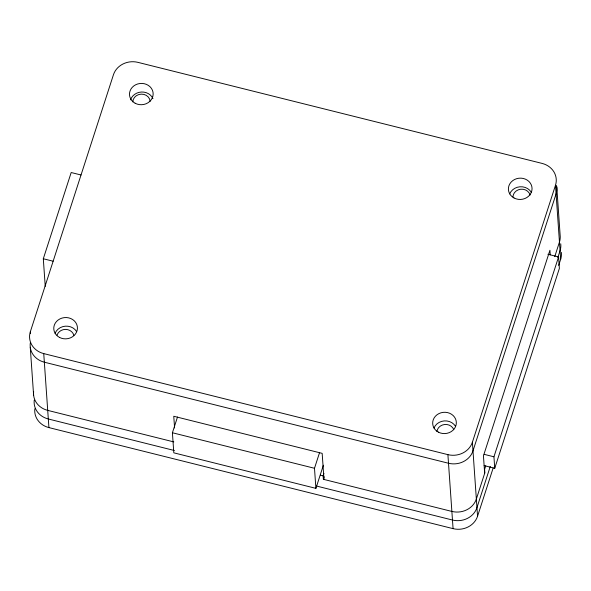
<?xml version="1.0" encoding="UTF-8"?>
<svg xmlns="http://www.w3.org/2000/svg" width="591" height="591" viewBox="0 0 591 591"><rect width="100%" height="100%" fill="white"/><g stroke="black" fill="none" stroke-linecap="round" stroke-linejoin="round"><path stroke-width="0.89" d="M45.234 286.332L43.306 258.755L71.186 172.528L81.004 174.98M30.459 333.45L30.34 331.728L113.442 74.754A19.747 17.767 -4 0 1 137.925 62.358L542.08 163.404A19.747 17.767 -4 0 1 555.488 185.271L560.66 259.272L558.68 265.411M323.38 465.228L315.897 488.358L173.813 452.832L172.409 432.752L177.499 417.017M315.897 488.358L314.493 468.279L319.583 452.543M485.743 465.819L484.613 469.328L484.849 472.77L476.353 499.033A19.747 17.767 -4 0 1 451.871 511.429L323.366 479.301L323.122 475.858L323.934 473.354M323.366 479.301L324.171 476.797M34.839 408.773A19.747 17.767 -4 0 0 48.92 427.596L453.075 528.642A19.747 17.767 -4 0 0 477.558 516.246L472.386 442.245L555.488 185.271M554.75 256.627L559.455 242.066A19.747 17.767 -4 0 0 560.135 235.144L556.766 186.963M490.286 466.417L476.959 507.639A19.747 17.767 -4 0 1 452.477 520.036L316.562 486.053M557.793 257.683L560.061 250.665A19.747 17.767 -4 0 0 560.741 243.751M484.132 465.612L494.741 468.264L493.943 456.791L558.576 256.922L547.894 254.256M477.558 516.246L493.16 468.006M494.741 468.264L559.374 268.395L558.576 256.922M43.306 258.755L53.116 261.207M484.155 454.346L493.943 456.791M30.34 331.728A19.747 17.767 -4 0 0 43.741 353.595L447.904 454.642A19.747 17.767 -4 0 0 472.386 442.245M172.409 432.752L314.493 468.279M320.448 475.194L323.122 475.858M173.806 441.913L47.716 410.383A19.747 17.767 -4 0 1 33.635 391.567M174.389 450.512L48.314 418.989A19.747 17.767 -4 0 1 34.234 400.166M550.243 254.869L549.925 250.266L483.445 455.846L484.664 473.339M447.904 454.642L453.075 528.642M323.994 479.456L322.169 453.356L173.769 416.256L174.589 427.958M43.741 353.595L48.92 427.596M30.259 347.249L33.628 395.431M556.508 185.434A19.747 17.767 -4 0 1 556.087 193.878L472.985 450.852A19.747 17.767 -4 0 1 448.503 463.248L44.347 362.202A19.747 17.767 -4 0 1 30.377 342.61M132.79 101.881A8.688 7.816 -4 0 1 141.293 94.132A8.688 7.816 -4 0 1 150.144 101.327M512.951 196.929A8.688 7.816 -4 0 1 520.701 189.231A8.688 7.816 -4 0 1 530.075 195.03M436.919 431.519A8.688 7.816 -4 0 1 444.617 424.501A8.688 7.816 -4 0 1 453.777 429.65M57.054 335.134A8.688 7.816 -4 0 1 65.586 329.394A8.688 7.816 -4 0 1 73.831 335.252M561.339 252.357A19.747 17.767 -4 0 1 560.66 259.272M130.559 99.835A11.85 10.66 -4 0 1 141.419 92.026A11.85 10.66 -4 0 1 152.966 98.675M55.081 333.302A11.85 10.66 -4 0 1 65.313 326.18A11.85 10.66 -4 0 1 76.594 331.544M509.693 193.9A11.85 10.66 -4 0 1 519.925 186.786A11.85 10.66 -4 0 1 531.206 192.149M433.979 428.032A11.85 10.66 -4 0 1 444.21 420.91A11.85 10.66 -4 0 1 455.491 426.274M135.169 103.262A11.85 10.66 -4 0 0 153.158 94.154A11.85 10.66 -4 0 0 135.635 84.794A11.85 10.66 -4 0 0 135.169 103.262M514.067 197.992A11.85 10.66 -4 0 0 532.055 188.884A11.85 10.66 -4 0 0 514.532 179.524A11.85 10.66 -4 0 0 514.067 197.992M438.352 432.124A11.85 10.66 -4 0 0 456.341 423.016A11.85 10.66 -4 0 0 438.817 413.656A11.85 10.66 -4 0 0 438.352 432.124M59.455 337.395A11.85 10.66 -4 0 0 77.443 328.286A11.85 10.66 -4 0 0 59.92 318.918A11.85 10.66 -4 0 0 59.455 337.395"/></g></svg>
